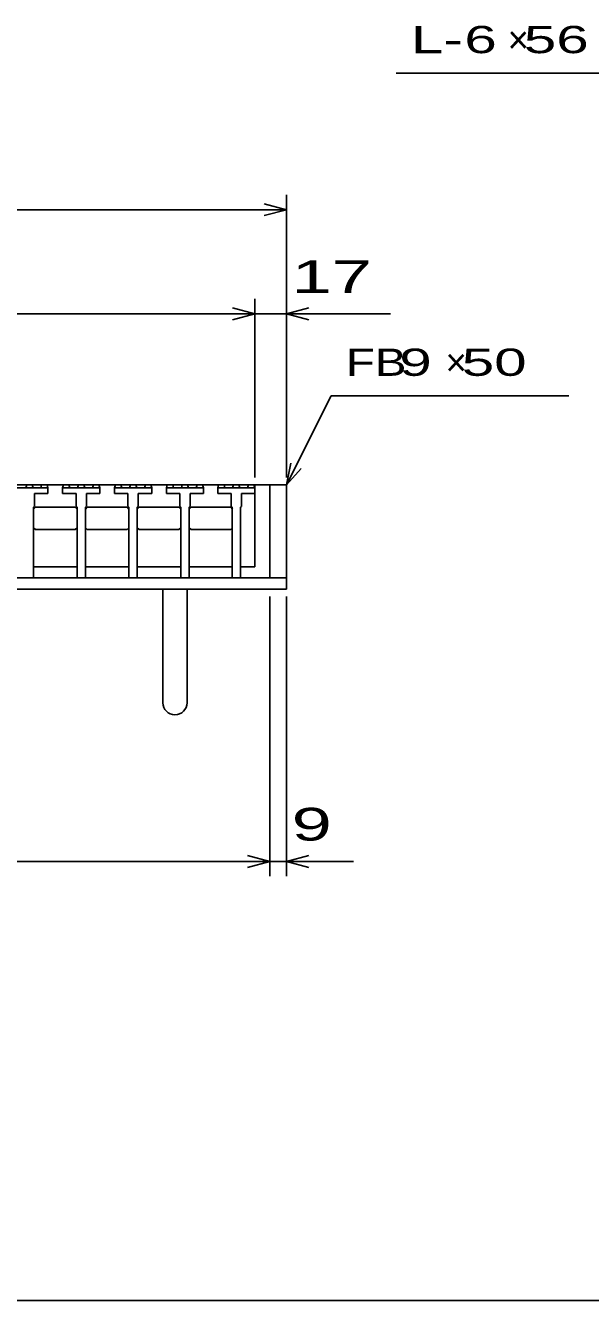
# Model space of a CAD drawing. Units: millimetres, scale not verified. Extents: x -1456 to 1389, y -1026 to 839.
# Drawn here: x -556 to -252, y -921 to -236 of the extents above; entities that cross this region are included whole.
import ezdxf
from ezdxf.enums import TextEntityAlignment as Align

# ---------------------------------------------------------------- set-up
doc = ezdxf.new("R2010")
doc.units = ezdxf.units.MM
doc.header["$LTSCALE"] = 8
for name, color, linetype, lineweight in [('0_2', 150, 'Continuous', 25), ('16', 3, 'Continuous', 25), ('19', 6, 'Continuous', 25), ('22', 2, 'Continuous', 25)]:
    doc.layers.add(name, color=color, linetype=linetype, lineweight=lineweight)
doc.styles.add('ベクトル', font='')
doc.styles.get('ベクトル').set_extended_font_data('ベクトル')

msp = doc.modelspace()

# ---------------------------------------------------------------- linework, layer by layer
at = {"layer": '0_2'}
msp.add_line((1388.8, -921.2), (-1379.2, -921.2), dxfattribs=at)
at = {"layer": '16'}
for p, q in [((-927, -482.7), (-433, -482.7)), ((-544.3, -484.2), (-564.3, -484.2)), ((-556.25, -484.2), (-555.75, -482.7)), ((-555.75, -482.7), (-552.85, -482.7)), ((-552.85, -482.7), (-552.35, -484.2)), ((-548.2, -484.2), (-547.7, -482.7)), ((-547.7, -482.7), (-544.8, -482.7)), ((-544.8, -482.7), (-544.3, -484.2)), ((-544.3, -487.2), (-544.3, -484.2)), ((-536.4, -484.2), (-535.9, -482.7)), ((-536.4, -484.2), (-536.4, -487.2)), ((-516.4, -484.2), (-536.4, -484.2)), ((-535.9, -482.7), (-533, -482.7)), ((-533, -482.7), (-532.5, -484.2)), ((-528.35, -484.2), (-527.85, -482.7)), ((-527.85, -482.7), (-524.95, -482.7)), ((-524.95, -482.7), (-524.45, -484.2)), ((-520.3, -484.2), (-519.8, -482.7)), ((-519.8, -482.7), (-516.9, -482.7)), ((-516.9, -482.7), (-516.4, -484.2)), ((-516.4, -487.2), (-516.4, -484.2)), ((-508.5, -484.2), (-508, -482.7)), ((-508.5, -484.2), (-508.5, -487.2)), ((-488.5, -484.2), (-508.5, -484.2)), ((-508, -482.7), (-505.1, -482.7)), ((-505.1, -482.7), (-504.6, -484.2)), ((-500.45, -484.2), (-499.95, -482.7)), ((-499.95, -482.7), (-497.05, -482.7)), ((-497.05, -482.7), (-496.55, -484.2)), ((-492.4, -484.2), (-491.9, -482.7)), ((-491.9, -482.7), (-489, -482.7)), ((-489, -482.7), (-488.5, -484.2)), ((-488.5, -487.2), (-488.5, -484.2)), ((-480.6, -484.2), (-480.1, -482.7)), ((-480.6, -484.2), (-480.6, -487.2)), ((-460.6, -484.2), (-480.6, -484.2)), ((-480.1, -482.7), (-477.2, -482.7)), ((-477.2, -482.7), (-476.7, -484.2)), ((-472.55, -484.2), (-472.05, -482.7)), ((-472.05, -482.7), (-469.15, -482.7)), ((-469.15, -482.7), (-468.65, -484.2)), ((-464.5, -484.2), (-464, -482.7)), ((-464, -482.7), (-461.1, -482.7)), ((-461.1, -482.7), (-460.6, -484.2)), ((-460.6, -487.2), (-460.6, -484.2)), ((-453, -484.2), (-452.5, -482.7)), ((-453, -484.2), (-453, -487.2)), ((-433, -484.2), (-453, -484.2)), ((-452.5, -482.7), (-449.6, -482.7)), ((-449.6, -482.7), (-449.1, -484.2)), ((-444.95, -484.2), (-444.45, -482.7)), ((-444.45, -482.7), (-441.55, -482.7)), ((-441.55, -482.7), (-441.05, -484.2)), ((-436.9, -484.2), (-436.4, -482.7)), ((-436.4, -482.7), (-433.5, -482.7)), ((-433.5, -482.7), (-433, -484.2)), ((-433, -526.7), (-433, -482.7)), ((-433, -487.2), (-433, -484.2)), ((-551.55, -494.2), (-551.55, -487.2)), ((-551.55, -487.2), (-544.3, -487.2)), ((-536.4, -487.2), (-529.15, -487.2)), ((-529.15, -487.2), (-529.15, -494.2)), ((-523.65, -494.2), (-523.65, -487.2)), ((-523.65, -487.2), (-516.4, -487.2)), ((-508.5, -487.2), (-501.25, -487.2)), ((-501.25, -487.2), (-501.25, -494.2)), ((-495.75, -494.2), (-495.75, -487.2)), ((-495.75, -487.2), (-488.5, -487.2)), ((-480.6, -487.2), (-473.35, -487.2)), ((-473.35, -487.2), (-473.35, -494.2)), ((-467.85, -494.2), (-467.85, -487.2)), ((-467.85, -487.2), (-460.6, -487.2)), ((-453, -487.2), (-445.75, -487.2)), ((-445.75, -487.2), (-445.75, -494.2)), ((-440.25, -494.2), (-440.25, -487.2)), ((-440.25, -487.2), (-433, -487.2)), ((-552.05, -494.7), (-551.55, -494.2)), ((-552.05, -532.7), (-552.05, -494.7)), ((-552.05, -495.7), (-551.05, -494.7)), ((-551.05, -494.7), (-529.65, -494.7)), ((-529.65, -494.7), (-528.65, -495.7)), ((-529.15, -494.2), (-528.65, -494.7)), ((-528.65, -494.7), (-528.65, -532.7)), ((-524.15, -494.7), (-523.65, -494.2)), ((-524.15, -532.7), (-524.15, -494.7)), ((-524.15, -495.7), (-523.15, -494.7)), ((-523.15, -494.7), (-501.75, -494.7)), ((-501.75, -494.7), (-500.75, -495.7)), ((-501.25, -494.2), (-500.75, -494.7)), ((-500.75, -494.7), (-500.75, -532.7)), ((-496.25, -494.7), (-495.75, -494.2)), ((-496.25, -532.7), (-496.25, -494.7)), ((-496.25, -495.7), (-495.25, -494.7)), ((-495.25, -494.7), (-473.85, -494.7)), ((-473.85, -494.7), (-472.85, -495.7)), ((-473.35, -494.2), (-472.85, -494.7)), ((-472.85, -494.7), (-472.85, -532.7)), ((-468.35, -494.7), (-467.85, -494.2)), ((-468.35, -532.7), (-468.35, -494.7)), ((-468.35, -495.7), (-467.35, -494.7)), ((-467.35, -494.7), (-445.95, -494.7)), ((-445.95, -494.7), (-444.95, -495.7)), ((-445.75, -494.2), (-445.25, -494.7)), ((-445.25, -494.7), (-445.25, -532.7)), ((-440.75, -494.7), (-440.25, -494.2)), ((-440.75, -532.7), (-440.75, -494.7)), ((-551.05, -506.7), (-552.05, -505.7)), ((-529.65, -506.7), (-551.05, -506.7)), ((-528.65, -505.7), (-529.65, -506.7)), ((-523.15, -506.7), (-524.15, -505.7)), ((-501.75, -506.7), (-523.15, -506.7)), ((-500.75, -505.7), (-501.75, -506.7)), ((-495.25, -506.7), (-496.25, -505.7)), ((-473.85, -506.7), (-495.25, -506.7)), ((-472.85, -505.7), (-473.85, -506.7)), ((-467.35, -506.7), (-468.35, -505.7)), ((-445.95, -506.7), (-467.35, -506.7)), ((-444.95, -505.7), (-445.95, -506.7)), ((-552.05, -526.7), (-528.65, -526.7)), ((-524.15, -526.7), (-500.75, -526.7)), ((-496.25, -526.7), (-472.85, -526.7)), ((-468.35, -526.7), (-445.25, -526.7)), ((-440.75, -526.7), (-433, -526.7)), ((-556.55, -532.7), (-552.05, -532.7)), ((-528.65, -532.7), (-524.15, -532.7)), ((-500.75, -532.7), (-496.25, -532.7)), ((-472.85, -532.7), (-468.35, -532.7)), ((-445.25, -532.7), (-440.75, -532.7))]:
    msp.add_line(p, q, dxfattribs=at)
at = {"layer": '19'}
for p, q in [((-416, -482.7), (-433, -482.7)), ((-425, -482.7), (-425, -532.7)), ((-416, -538.7), (-416, -482.7)), ((-425, -532.7), (-935, -532.7)), ((-425, -532.7), (-416, -532.7)), ((-944, -538.7), (-416, -538.7)), ((-482.5, -538.7), (-482.5, -599.81)), ((-469.5, -599.81), (-469.5, -538.7))]:
    msp.add_line(p, q, dxfattribs=at)
msp.add_arc((-476, -599.81), 6.5, 180, 0, dxfattribs=at)
at = {"layer": '22', "color": 4}
for p, q in [((-357, -261.2), (-197, -261.2)), ((-416, -478.7), (-416, -326.7)), ((-944, -334.7), (-416, -334.7)), ((-416, -334.7), (-428, -331.5)), ((-428, -337.9), (-416, -334.7)), ((-433, -478.7), (-433, -382.7)), ((-416, -478.7), (-416, -382.7)), ((-927, -390.7), (-433, -390.7)), ((-433, -390.7), (-445, -387.5)), ((-445, -393.9), (-433, -390.7)), ((-433, -390.7), (-416, -390.7)), ((-416, -390.7), (-404, -387.5)), ((-404, -393.9), (-416, -390.7)), ((-416, -390.7), (-360, -390.7)), ((-416, -482.7), (-392, -434.7)), ((-392, -434.7), (-264, -434.7)), ((-416, -482.7), (-413.6, -471.02)), ((-416, -482.7), (-408, -473.9)), ((-425, -693.1), (-425, -542.7)), ((-416, -693.1), (-416, -542.7)), ((-935, -685.1), (-425, -685.1)), ((-425, -685.1), (-437, -681.9)), ((-437, -688.3), (-425, -685.1)), ((-425, -685.1), (-416, -685.1)), ((-416, -685.1), (-404, -681.9)), ((-404, -688.3), (-416, -685.1)), ((-416, -685.1), (-380, -685.1))]:
    msp.add_line(p, q, dxfattribs=at)

# ---------------------------------------------------------------- texts
at = {"layer": '22', "style": 'ベクトル'}
for s, height, width, p in [('L-', 14.66, 1.6, (-349, -243.2)), (' 6 ', 14.66, 1.6, (-329, -243.2)), (' 56 ', 14.66, 1.6, (-297, -243.2)), (' 17 ', 17.6, 1.65, (-424, -370.7)), ('FB', 14.66, 1.3, (-384, -416.7)), (' 9 ', 14.66, 1.6, (-364, -416.7)), (' 50 ', 14.66, 1.6, (-330.4, -416.7)), (' 9 ', 17.6, 1.65, (-424, -665.1))]:
    msp.add_text(s, height=height, dxfattribs=dict(at, width=width)).set_placement(p, align=Align.MIDDLE_LEFT)
for p in [(-297, -243.2), (-330.4, -416.7)]:
    msp.add_text('×', height=14.66, dxfattribs=at).set_placement(p, align=Align.MIDDLE_LEFT)

doc.saveas('drawing.dxf')
